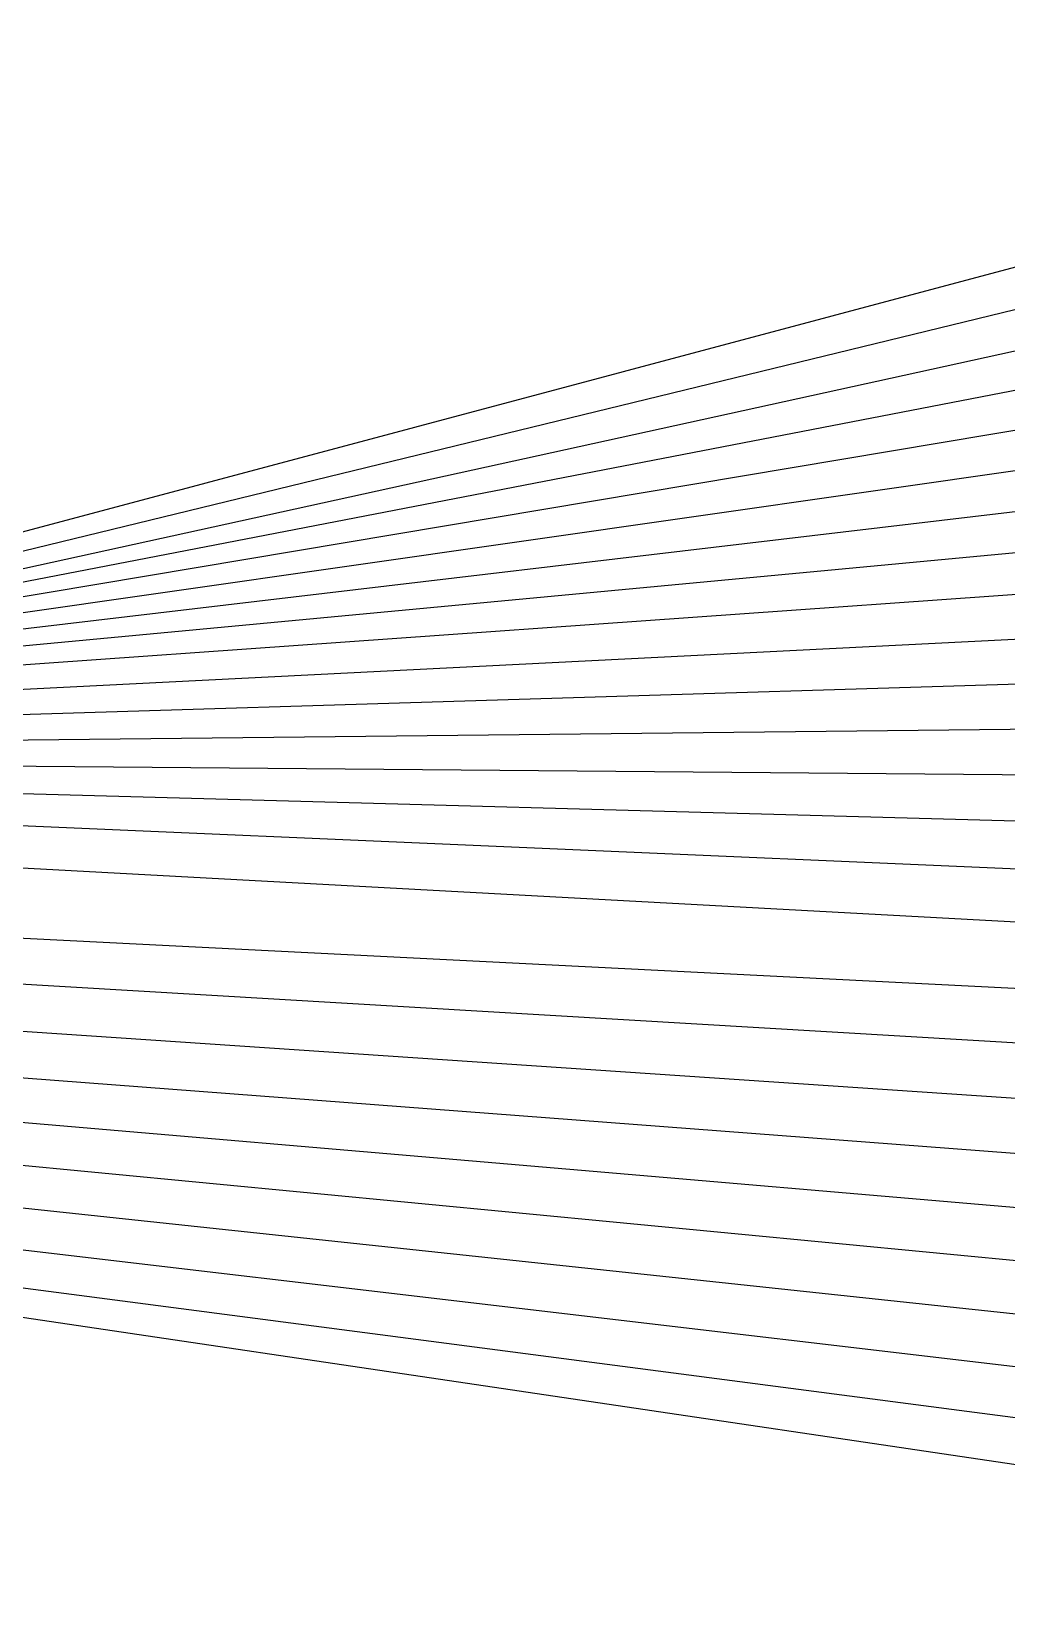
# Model space of a CAD drawing. Extents: x -8646 to 178477, y -34077 to 43180.
# Drawn here: x 84915 to 131696, y -33142 to 41858 of the extents above; entities that cross this region are included whole.
import ezdxf

# ---------------------------------------------------------------- set-up
doc = ezdxf.new("R2010")
doc.units = 0
doc.header["$MEASUREMENT"] = 0
doc.layers.add('08-connection.roosters', color=7, linetype='CONTINUOUS')

msp = doc.modelspace()

# ---------------------------------------------------------------- linework, layer by layer
at = {"layer": '08-connection.roosters'}
for p, q in [((-4304, -5796, 672), (174527, 41858)), ((-5669, -5004, 712), (174527, 38858)), ((-6986, -3969, 748), (174527, 35858)), ((-7383, -2302, 710), (174527, 32858)), ((-7522, -680, 700), (174527, 29858)), ((-7344, 877, 661), (174527, 26858)), ((-7037, 2388, 660), (174527, 23858)), ((-6498, 3834, 707), (174527, 20858)), ((-5673, 5127, 678), (174527, 17858)), ((-4196, 5833, 618), (174527, 14858)), ((-2813, 6458, 608), (174527, 11858)), ((-1404, 6963, 580), (174527, 8858)), ((1705, 7567, 619), (174527, 2858)), ((89, 7349, 572), (174527, 5858)), ((3312, 7304, 581), (174527, -142)), ((4519, 6090, 542), (174527, -3142)), ((7330, 2253, 492), (174527, -6142)), ((8085, 717, 553), (174527, -9142)), ((8124, -925, 522), (174527, -12142)), ((7254, -2445, 513), (174527, -15142)), ((6335, -3762, 520), (174527, -18142)), ((5329, -4919, 552), (174527, -21142)), ((4256, -6011, 574), (174527, -24142)), ((-41, -7245, 617), (174527, -33142)), ((3023, -6985, 625), (174527, -27142)), ((1582, -7554, 619), (174527, -30142))]:
    msp.add_line(p, q, dxfattribs=at)

doc.saveas('drawing.dxf')
